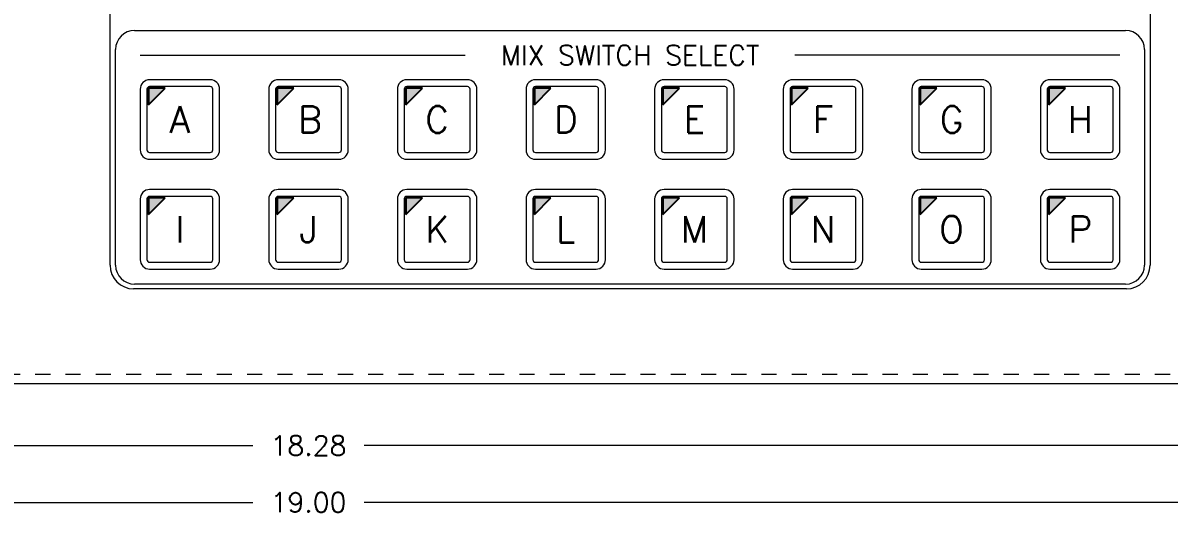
# Model space of a CAD drawing. Header units: inches. Extents: x 4.4 to 24.6, y 1.9 to 17.4.
# Drawn here: x 12 to 19.58, y 9.49 to 12.79 of the extents above; entities that cross this region are included whole.
import ezdxf
from ezdxf.enums import TextEntityAlignment as Align

# ---------------------------------------------------------------- set-up
doc = ezdxf.new("R2010")
doc.units = ezdxf.units.IN
doc.header["$LTSCALE"] = 0.4
doc.header["$MEASUREMENT"] = 0
doc.linetypes.add('HIDDEN', pattern=[0.375, 0.25, -0.125])
for name, color, linetype, lineweight in [('ML800-DIMENSION', 7, 'Continuous', 9), ('ML800-HIDDEN', 7, 'HIDDEN', 5), ('ML800-OBJECT', 7, 'Continuous', 15), ('ML800-TEXT', 7, 'Continuous', 9)]:
    doc.layers.add(name, color=color, linetype=linetype, lineweight=lineweight)
doc.layers.add('ML800-LED', color=251, linetype='Continuous')
doc.styles.add('LARGETEXT', font='romans.shx', dxfattribs={"height": 0.09})
doc.styles.add('Romans', font='romans')
doc.dimstyles.new('C-Size 2plc', dxfattribs={"dimscale": 0, "dimtxt": 0.13, "dimasz": 0.26, "dimexe": 0.13, "dimexo": 0.13, "dimgap": 0.117, "dimtad": 0, "dimtih": 1, "dimtoh": 1, "dimzin": 4, "dimdsep": 46, "dimtxsty": 'Romans', "dimcen": 0.09, "dimclrd": 256, "dimclre": 256, "dimclrt": 256, "dimazin": 0, "dimtfac": 1, "dimtofl": 0, "dimtmove": 0, "dimatfit": 3, "dimfxl": 0, "dimtolj": 1, "dimtzin": 0, "dimlwd": -1, "dimlwe": -1, "dimarcsym": 0})

# ---------------------------------------------------------------- blocks, each defined once
blk = doc.blocks.new('*D4')
at = {"layer": 'Defpoints', "color": 0}
for p in [(4.7509, 11.606), (23.0329, 11.606), (23.0329, 10)]:
    blk.add_point(p, dxfattribs=at)
at = {"layer": 'ML800-DIMENSION'}
for p, q in [((4.7509, 11.476), (4.7509, 9.87)), ((23.0329, 11.476), (23.0329, 9.87)), ((5.0109, 10), (13.5242, 10)), ((22.7729, 10), (14.2596, 10))]:
    blk.add_line(p, q, dxfattribs=at)
for points in [[(5.0109, 10.0433), (5.0109, 9.9567), (4.7509, 10)], [(22.7729, 10.0433), (22.7729, 9.9567), (23.0329, 10)]]:
    blk.add_solid(points, dxfattribs=at)
at = {"layer": 'ML800-DIMENSION', "insert": (13.8919, 10), "char_height": 0.13, "attachment_point": 5, "style": 'Romans'}
blk.add_mtext('\\A1;18.28', dxfattribs=at)
blk = doc.blocks.new('*D5')
at = {"layer": 'Defpoints', "color": 0}
for p in [(4.3919, 10.3985), (23.3919, 10.3985), (23.3919, 9.625)]:
    blk.add_point(p, dxfattribs=at)
at = {"layer": 'ML800-DIMENSION'}
for p, q in [((4.3919, 10.2685), (4.3919, 9.495)), ((23.3919, 10.2685), (23.3919, 9.495)), ((4.6519, 9.625), (13.5242, 9.625)), ((23.1319, 9.625), (14.2596, 9.625))]:
    blk.add_line(p, q, dxfattribs=at)
for points in [[(4.6519, 9.6683), (4.6519, 9.5817), (4.3919, 9.625)], [(23.1319, 9.6683), (23.1319, 9.5817), (23.3919, 9.625)]]:
    blk.add_solid(points, dxfattribs=at)
at = {"layer": 'ML800-DIMENSION', "insert": (13.8919, 9.625), "char_height": 0.13, "attachment_point": 5, "style": 'Romans'}
blk.add_mtext('\\A1;19.00', dxfattribs=at)

msp = doc.modelspace()

# ---------------------------------------------------------------- hatches: boundary and pattern name
at = {"layer": 'ML800-LED'}
for points in [[(12.9444, 12.361), (12.8344, 12.361), (12.8344, 12.251)], [(13.7944, 12.361), (13.6844, 12.361), (13.6844, 12.251)], [(14.6444, 12.361), (14.5344, 12.361), (14.5344, 12.251)], [(15.4944, 12.361), (15.3844, 12.361), (15.3844, 12.251)], [(16.3444, 12.361), (16.2344, 12.361), (16.2344, 12.251)], [(17.1944, 12.361), (17.0844, 12.361), (17.0844, 12.251)], [(18.0444, 12.361), (17.9344, 12.361), (17.9344, 12.251)], [(18.8944, 12.361), (18.7844, 12.361), (18.7844, 12.251)], [(12.9444, 11.636), (12.8344, 11.636), (12.8344, 11.526)], [(13.7944, 11.636), (13.6844, 11.636), (13.6844, 11.526)], [(14.6444, 11.636), (14.5344, 11.636), (14.5344, 11.526)], [(15.4944, 11.636), (15.3844, 11.636), (15.3844, 11.526)], [(16.3444, 11.636), (16.2344, 11.636), (16.2344, 11.526)], [(17.1944, 11.636), (17.0844, 11.636), (17.0844, 11.526)], [(18.0444, 11.636), (17.9344, 11.636), (17.9344, 11.526)], [(18.8944, 11.636), (18.7844, 11.636), (18.7844, 11.526)]]:
    msp.add_hatch(color=256, dxfattribs=at).paths.add_polyline_path(points)

# ---------------------------------------------------------------- linework, layer by layer
at = {"layer": 'ML800-HIDDEN'}
msp.add_line((22.3859, 10.4695), (5.3979, 10.4695), dxfattribs=at)
at = {"layer": 'ML800-LED'}
for p, q in [((12.8344, 12.251), (12.9444, 12.361)), ((12.8344, 12.361), (12.8344, 12.251)), ((12.9444, 12.361), (12.8344, 12.361)), ((13.6844, 12.251), (13.7944, 12.361)), ((13.6844, 12.361), (13.6844, 12.251)), ((13.7944, 12.361), (13.6844, 12.361)), ((14.5344, 12.251), (14.6444, 12.361)), ((14.5344, 12.361), (14.5344, 12.251)), ((14.6444, 12.361), (14.5344, 12.361)), ((15.3844, 12.251), (15.4944, 12.361)), ((15.3844, 12.361), (15.3844, 12.251)), ((15.4944, 12.361), (15.3844, 12.361)), ((16.2344, 12.251), (16.3444, 12.361)), ((16.2344, 12.361), (16.2344, 12.251)), ((16.3444, 12.361), (16.2344, 12.361)), ((17.0844, 12.251), (17.1944, 12.361)), ((17.0844, 12.361), (17.0844, 12.251)), ((17.1944, 12.361), (17.0844, 12.361)), ((17.9344, 12.251), (18.0444, 12.361)), ((17.9344, 12.361), (17.9344, 12.251)), ((18.0444, 12.361), (17.9344, 12.361)), ((18.7844, 12.251), (18.8944, 12.361)), ((18.7844, 12.361), (18.7844, 12.251)), ((18.8944, 12.361), (18.7844, 12.361)), ((12.8344, 11.526), (12.9444, 11.636)), ((12.8344, 11.636), (12.8344, 11.526)), ((12.9444, 11.636), (12.8344, 11.636)), ((13.6844, 11.526), (13.7944, 11.636)), ((13.6844, 11.636), (13.6844, 11.526)), ((13.7944, 11.636), (13.6844, 11.636)), ((14.5344, 11.526), (14.6444, 11.636)), ((14.5344, 11.636), (14.5344, 11.526)), ((14.6444, 11.636), (14.5344, 11.636)), ((15.3844, 11.526), (15.4944, 11.636)), ((15.3844, 11.636), (15.3844, 11.526)), ((15.4944, 11.636), (15.3844, 11.636)), ((16.2344, 11.526), (16.3444, 11.636)), ((16.2344, 11.636), (16.2344, 11.526)), ((16.3444, 11.636), (16.2344, 11.636)), ((17.0844, 11.526), (17.1944, 11.636)), ((17.0844, 11.636), (17.0844, 11.526)), ((17.1944, 11.636), (17.0844, 11.636)), ((17.9344, 11.526), (18.0444, 11.636)), ((17.9344, 11.636), (17.9344, 11.526)), ((18.0444, 11.636), (17.9344, 11.636)), ((18.7844, 11.526), (18.8944, 11.636)), ((18.7844, 11.636), (18.7844, 11.526)), ((18.8944, 11.636), (18.7844, 11.636))]:
    msp.add_line(p, q, dxfattribs=at)
at = {"layer": 'ML800-OBJECT'}
for p, q in [((12.5799, 11.1915), (12.5799, 16.1295)), ((19.4539, 16.1295), (19.4539, 11.1915)), ((12.7419, 12.7415), (19.2919, 12.7415)), ((12.6169, 11.1915), (12.6169, 12.6165)), ((19.4169, 12.6165), (19.4169, 11.1915)), ((19.2919, 11.0665), (12.7419, 11.0665)), ((19.2979, 11.0355), (12.7359, 11.0355)), ((5.3979, 10.4095), (22.3859, 10.4095))]:
    msp.add_line(p, q, dxfattribs=at)
for points in [[(12.8414, 12.416, 0.414214), (12.7794, 12.354), (12.7794, 11.953, 0.414214), (12.8414, 11.891), (13.2424, 11.891, 0.414214), (13.3044, 11.953), (13.3044, 12.354, 0.414214), (13.2424, 12.416)], [(12.8414, 12.371, 0.414214), (12.8244, 12.354), (12.8244, 11.953, 0.414214), (12.8414, 11.936), (13.2424, 11.936, 0.414214), (13.2594, 11.953), (13.2594, 12.354, 0.414214), (13.2424, 12.371)], [(13.6914, 12.416, 0.414214), (13.6294, 12.354), (13.6294, 11.953, 0.414214), (13.6914, 11.891), (14.0924, 11.891, 0.414214), (14.1544, 11.953), (14.1544, 12.354, 0.414214), (14.0924, 12.416)], [(13.6914, 12.371, 0.414214), (13.6744, 12.354), (13.6744, 11.953, 0.414214), (13.6914, 11.936), (14.0924, 11.936, 0.414214), (14.1094, 11.953), (14.1094, 12.354, 0.414214), (14.0924, 12.371)], [(14.5414, 12.416, 0.414214), (14.4794, 12.354), (14.4794, 11.953, 0.414214), (14.5414, 11.891), (14.9424, 11.891, 0.414214), (15.0044, 11.953), (15.0044, 12.354, 0.414214), (14.9424, 12.416)], [(14.5414, 12.371, 0.414214), (14.5244, 12.354), (14.5244, 11.953, 0.414214), (14.5414, 11.936), (14.9424, 11.936, 0.414214), (14.9594, 11.953), (14.9594, 12.354, 0.414214), (14.9424, 12.371)], [(15.3914, 12.416, 0.414214), (15.3294, 12.354), (15.3294, 11.953, 0.414214), (15.3914, 11.891), (15.7924, 11.891, 0.414214), (15.8544, 11.953), (15.8544, 12.354, 0.414214), (15.7924, 12.416)], [(15.3914, 12.371, 0.414214), (15.3744, 12.354), (15.3744, 11.953, 0.414214), (15.3914, 11.936), (15.7924, 11.936, 0.414214), (15.8094, 11.953), (15.8094, 12.354, 0.414214), (15.7924, 12.371)], [(16.2414, 12.416, 0.414214), (16.1794, 12.354), (16.1794, 11.953, 0.414214), (16.2414, 11.891), (16.6424, 11.891, 0.414214), (16.7044, 11.953), (16.7044, 12.354, 0.414214), (16.6424, 12.416)], [(16.2414, 12.371, 0.414214), (16.2244, 12.354), (16.2244, 11.953, 0.414214), (16.2414, 11.936), (16.6424, 11.936, 0.414214), (16.6594, 11.953), (16.6594, 12.354, 0.414214), (16.6424, 12.371)], [(17.0914, 12.416, 0.414214), (17.0294, 12.354), (17.0294, 11.953, 0.414214), (17.0914, 11.891), (17.4924, 11.891, 0.414214), (17.5544, 11.953), (17.5544, 12.354, 0.414214), (17.4924, 12.416)], [(17.0914, 12.371, 0.414214), (17.0744, 12.354), (17.0744, 11.953, 0.414214), (17.0914, 11.936), (17.4924, 11.936, 0.414214), (17.5094, 11.953), (17.5094, 12.354, 0.414214), (17.4924, 12.371)], [(17.9414, 12.416, 0.414214), (17.8794, 12.354), (17.8794, 11.953, 0.414214), (17.9414, 11.891), (18.3424, 11.891, 0.414214), (18.4044, 11.953), (18.4044, 12.354, 0.414214), (18.3424, 12.416)], [(17.9414, 12.371, 0.414214), (17.9244, 12.354), (17.9244, 11.953, 0.414214), (17.9414, 11.936), (18.3424, 11.936, 0.414214), (18.3594, 11.953), (18.3594, 12.354, 0.414214), (18.3424, 12.371)], [(18.7914, 12.416, 0.414214), (18.7294, 12.354), (18.7294, 11.953, 0.414214), (18.7914, 11.891), (19.1924, 11.891, 0.414214), (19.2544, 11.953), (19.2544, 12.354, 0.414214), (19.1924, 12.416)], [(18.7914, 12.371, 0.414214), (18.7744, 12.354), (18.7744, 11.953, 0.414214), (18.7914, 11.936), (19.1924, 11.936, 0.414214), (19.2094, 11.953), (19.2094, 12.354, 0.414214), (19.1924, 12.371)], [(12.8414, 11.691, 0.414214), (12.7794, 11.629), (12.7794, 11.228, 0.414214), (12.8414, 11.166), (13.2424, 11.166, 0.414214), (13.3044, 11.228), (13.3044, 11.629, 0.414214), (13.2424, 11.691)], [(13.6914, 11.691, 0.414214), (13.6294, 11.629), (13.6294, 11.228, 0.414214), (13.6914, 11.166), (14.0924, 11.166, 0.414214), (14.1544, 11.228), (14.1544, 11.629, 0.414214), (14.0924, 11.691)], [(14.5414, 11.691, 0.414214), (14.4794, 11.629), (14.4794, 11.228, 0.414214), (14.5414, 11.166), (14.9424, 11.166, 0.414214), (15.0044, 11.228), (15.0044, 11.629, 0.414214), (14.9424, 11.691)], [(15.3914, 11.691, 0.414214), (15.3294, 11.629), (15.3294, 11.228, 0.414214), (15.3914, 11.166), (15.7924, 11.166, 0.414214), (15.8544, 11.228), (15.8544, 11.629, 0.414214), (15.7924, 11.691)], [(16.2414, 11.691, 0.414214), (16.1794, 11.629), (16.1794, 11.228, 0.414214), (16.2414, 11.166), (16.6424, 11.166, 0.414214), (16.7044, 11.228), (16.7044, 11.629, 0.414214), (16.6424, 11.691)], [(17.0914, 11.691, 0.414214), (17.0294, 11.629), (17.0294, 11.228, 0.414214), (17.0914, 11.166), (17.4924, 11.166, 0.414214), (17.5544, 11.228), (17.5544, 11.629, 0.414214), (17.4924, 11.691)], [(17.9414, 11.691, 0.414214), (17.8794, 11.629), (17.8794, 11.228, 0.414214), (17.9414, 11.166), (18.3424, 11.166, 0.414214), (18.4044, 11.228), (18.4044, 11.629, 0.414214), (18.3424, 11.691)], [(18.7914, 11.691, 0.414214), (18.7294, 11.629), (18.7294, 11.228, 0.414214), (18.7914, 11.166), (19.1924, 11.166, 0.414214), (19.2544, 11.228), (19.2544, 11.629, 0.414214), (19.1924, 11.691)], [(12.8414, 11.646, 0.414214), (12.8244, 11.629), (12.8244, 11.228, 0.414214), (12.8414, 11.211), (13.2424, 11.211, 0.414214), (13.2594, 11.228), (13.2594, 11.629, 0.414214), (13.2424, 11.646)], [(13.6914, 11.646, 0.414214), (13.6744, 11.629), (13.6744, 11.228, 0.414214), (13.6914, 11.211), (14.0924, 11.211, 0.414214), (14.1094, 11.228), (14.1094, 11.629, 0.414214), (14.0924, 11.646)], [(14.5414, 11.646, 0.414214), (14.5244, 11.629), (14.5244, 11.228, 0.414214), (14.5414, 11.211), (14.9424, 11.211, 0.414214), (14.9594, 11.228), (14.9594, 11.629, 0.414214), (14.9424, 11.646)], [(15.3914, 11.646, 0.414214), (15.3744, 11.629), (15.3744, 11.228, 0.414214), (15.3914, 11.211), (15.7924, 11.211, 0.414214), (15.8094, 11.228), (15.8094, 11.629, 0.414214), (15.7924, 11.646)], [(16.2414, 11.646, 0.414214), (16.2244, 11.629), (16.2244, 11.228, 0.414214), (16.2414, 11.211), (16.6424, 11.211, 0.414214), (16.6594, 11.228), (16.6594, 11.629, 0.414214), (16.6424, 11.646)], [(17.0914, 11.646, 0.414214), (17.0744, 11.629), (17.0744, 11.228, 0.414214), (17.0914, 11.211), (17.4924, 11.211, 0.414214), (17.5094, 11.228), (17.5094, 11.629, 0.414214), (17.4924, 11.646)], [(17.9414, 11.646, 0.414214), (17.9244, 11.629), (17.9244, 11.228, 0.414214), (17.9414, 11.211), (18.3424, 11.211, 0.414214), (18.3594, 11.228), (18.3594, 11.629, 0.414214), (18.3424, 11.646)], [(18.7914, 11.646, 0.414214), (18.7744, 11.629), (18.7744, 11.228, 0.414214), (18.7914, 11.211), (19.1924, 11.211, 0.414214), (19.2094, 11.228), (19.2094, 11.629, 0.414214), (19.1924, 11.646)]]:
    msp.add_lwpolyline(points, format="xyb", close=True, dxfattribs=at)
for centre, radius, start, end in [((12.7419, 12.6165), 0.125, 90, 180), ((19.2919, 12.6165), 0.125, 0, 90), ((12.7359, 11.1915), 0.156, 180, 270), ((12.7419, 11.1915), 0.125, 180, 270), ((19.2919, 11.1915), 0.125, 270, 0), ((19.2979, 11.1915), 0.156, 270, 0)]:
    msp.add_arc(centre, radius, start, end, dxfattribs=at)
at = {"layer": 'ML800-TEXT'}
for p, q in [((12.7794, 12.5785), (14.9273, 12.5785)), ((19.2544, 12.5785), (17.1065, 12.5785))]:
    msp.add_line(p, q, dxfattribs=at)

# ---------------------------------------------------------------- texts
at = {"layer": 'ML800-TEXT', "style": 'LARGETEXT'}
for s, height, p in [('MIX SWITCH SELECT', 0.13, (16.0169, 12.5782)), ('A', 0.175, (13.0404, 12.1535)), ('B', 0.175, (13.9017, 12.1535)), ('C', 0.175, (14.7419, 12.1535)), ('D', 0.175, (15.5919, 12.1535)), ('E', 0.175, (16.4419, 12.1535)), ('F', 0.175, (17.2919, 12.1535)), ('G', 0.175, (18.1419, 12.1535)), ('H', 0.175, (18.9919, 12.1535)), ('I', 0.175, (13.0419, 11.4285)), ('J', 0.175, (13.8919, 11.4285)), ('K', 0.175, (14.7419, 11.4285)), ('L', 0.175, (15.5919, 11.4285)), ('M', 0.175, (16.4419, 11.4285)), ('N', 0.175, (17.2919, 11.4285)), ('O', 0.175, (18.1419, 11.4285)), ('P', 0.175, (18.9919, 11.4285))]:
    msp.add_text(s, height=height, dxfattribs=at).set_placement(p, align=Align.MIDDLE)

# ---------------------------------------------------------------- dimensions: what is measured, and where the dimension line sits
at = {"layer": 'ML800-DIMENSION'}
for base, p1, p2, picture, middle in [((23.0329, 10), (4.7509, 11.606), (23.0329, 11.606), '*D4', (13.8919, 10)), ((23.3919, 9.625), (4.3919, 10.3985), (23.3919, 10.3985), '*D5', (13.8919, 9.625))]:
    dim = msp.add_linear_dim(base=base, p1=p1, p2=p2, dimstyle='C-Size 2plc', override={"dimscale": 1}, dxfattribs=at)
    dim.commit()
    dim.dimension.update_dxf_attribs({"geometry": picture, "text_midpoint": middle})

doc.saveas('drawing.dxf')
